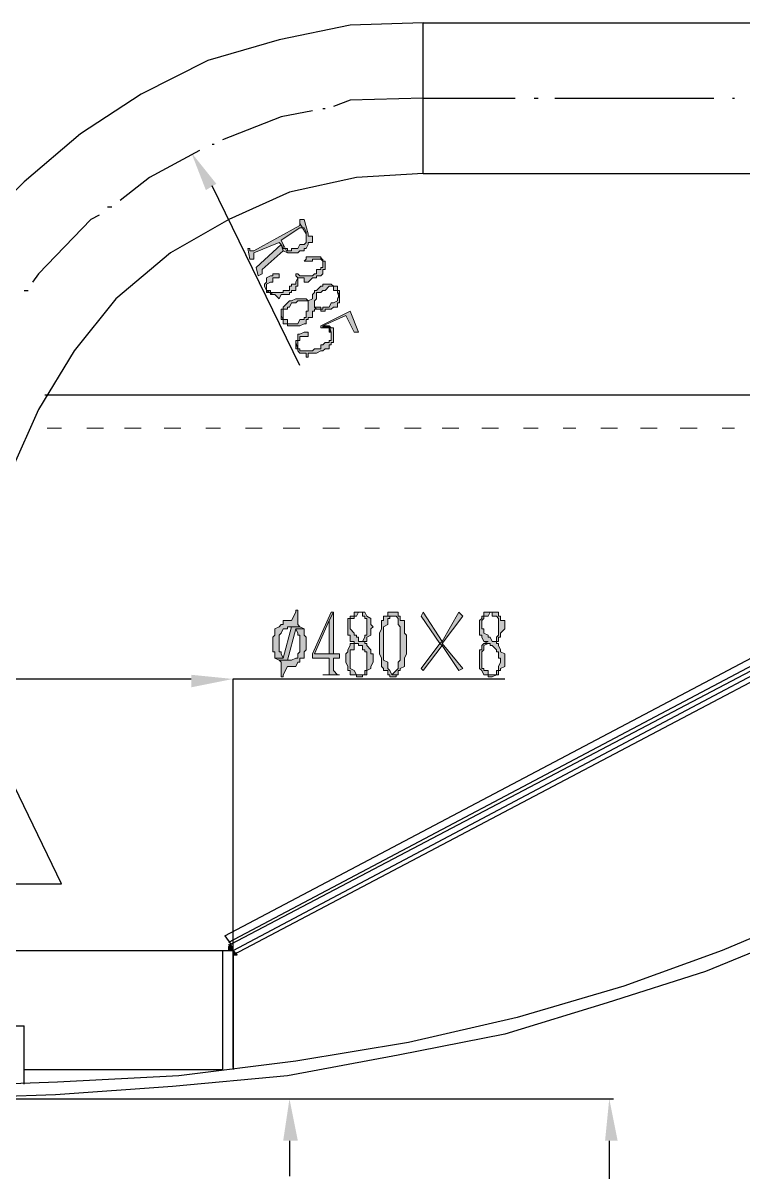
# Model space of a CAD drawing. Header units: millimetres. Extents: x 20 to 821, y 1 to 1134.
# Drawn here: x 278.9 to 340.9, y 755.6 to 854.6 of the extents above; entities that cross this region are included whole.
import ezdxf

# ---------------------------------------------------------------- set-up
doc = ezdxf.new("R2010")
doc.units = ezdxf.units.MM
doc.layers.add('1', color=7, linetype='Continuous')

msp = doc.modelspace()

# ---------------------------------------------------------------- hatches: boundary and pattern name
h = msp.add_hatch(color=1)
h.dxf.hatch_style = 2
h.paths.add_polyline_path([(295.56, 840.741732), (294.66, 840.201732), (293.4, 843.441732)])
h = msp.add_hatch(color=0)
h.dxf.hatch_style = 2
h.paths.add_polyline_path([(303.48, 836.421732), (303.12, 837.681732), (302.76, 837.681732), (302.76, 837.321732), (303.3, 836.421732), (303.3, 835.701732), (303.12, 835.521732), (302.76, 835.521732), (302.58, 835.161732), (302.04, 835.161732), (302.04, 834.981732), (301.68, 834.981732), (301.68, 835.161732), (301.32, 835.161732), (301.32, 835.521732), (301.14, 835.881732), (301.68, 834.801732), (302.58, 834.801732), (302.76, 834.981732), (303.12, 834.981732), (303.12, 835.161732), (303.3, 835.161732), (303.48, 835.521732), (303.48, 835.701732), (303.84, 835.701732), (303.84, 836.241732), (303.48, 836.241732)])
h = msp.add_hatch(color=0)
h.dxf.hatch_style = 2
h.paths.add_polyline_path([(302.76, 837.321732), (302.76, 837.141732), (298.8, 834.981732), (298.44, 834.981732), (298.44, 835.161732), (298.26, 835.161732), (298.44, 834.261732), (298.8, 834.261732), (298.8, 834.441732), (298.8, 834.801732), (300.96, 835.701732), (301.14, 835.521732), (301.32, 834.981732), (301.68, 834.801732), (301.14, 835.881732), (302.76, 836.961732), (303.12, 836.961732), (303.3, 836.601732), (303.3, 836.421732)])
h = msp.add_hatch(color=0)
h.dxf.hatch_style = 2
h.paths.add_polyline_path([(301.32, 834.981732), (301.14, 835.521732), (298.98, 833.541732), (299.16, 832.821732), (299.52, 833.001732), (299.52, 833.361732)])
h = msp.add_hatch(color=0)
h.dxf.hatch_style = 2
h.paths.add_polyline_path([(304.74, 834.081732), (304.74, 834.261732), (304.56, 834.261732), (304.56, 834.441732), (304.74, 834.081732), (304.74, 833.541732), (304.56, 833.541732), (304.56, 833.361732), (304.2, 833.361732), (304.2, 833.001732), (304.02, 833.001732), (303.84, 832.821732), (302.76, 832.821732), (302.58, 833.001732), (302.4, 833.001732), (302.4, 832.821732), (302.58, 832.641732), (302.4, 832.281732), (302.4, 832.101732), (302.04, 832.101732), (302.04, 831.921732), (301.86, 831.921732), (301.86, 831.561732), (301.68, 831.561732), (301.32, 831.561732), (301.32, 831.381732), (300.24, 831.381732), (300.24, 831.561732), (299.88, 831.561732), (300.42, 831.201732), (300.6, 831.201732), (300.96, 830.841732), (301.14, 831.201732), (301.86, 831.201732), (301.86, 831.381732), (302.04, 831.381732), (302.04, 831.561732), (302.4, 831.561732), (302.4, 831.921732), (302.58, 831.921732), (302.58, 832.101732), (302.58, 832.641732), (302.76, 832.641732), (303.12, 832.641732), (303.12, 832.281732), (303.48, 832.281732), (303.84, 832.641732), (304.2, 832.641732), (304.2, 832.821732), (304.56, 832.821732), (304.74, 833.001732), (304.74, 833.361732), (304.92, 833.361732), (304.92, 834.081732)])
h = msp.add_hatch(color=0)
h.dxf.hatch_style = 2
h.paths.add_polyline_path([(304.56, 834.441732), (303.3, 834.441732), (303.3, 834.261732), (303.12, 834.081732), (303.84, 834.081732), (303.84, 834.261732), (304.2, 834.261732), (304.56, 834.261732), (304.74, 834.081732)])
h = msp.add_hatch(color=0)
h.dxf.hatch_style = 2
h.paths.add_polyline_path([(300.96, 832.821732), (300.96, 833.001732), (300.6, 833.001732), (300.42, 833.001732), (300.42, 832.821732), (300.24, 832.821732), (299.88, 832.641732), (299.88, 832.281732), (299.7, 832.101732), (299.7, 831.921732), (299.88, 831.561732), (299.88, 831.381732), (300.24, 831.381732), (300.24, 831.201732), (300.42, 831.201732), (299.88, 831.561732), (299.88, 831.921732), (299.88, 832.101732), (300.24, 832.281732), (300.42, 832.281732), (300.42, 832.641732), (300.96, 832.641732)])
h = msp.add_hatch(color=0)
h.dxf.hatch_style = 2
h.paths.add_polyline_path([(306.18, 831.381732), (306.18, 831.561732), (306, 831.561732), (306, 831.921732), (305.64, 831.921732), (305.46, 832.101732), (304.74, 832.101732), (304.74, 831.921732), (304.56, 831.921732), (304.2, 831.561732), (304.02, 831.561732), (304.02, 831.381732), (303.84, 831.201732), (303.84, 830.841732), (303.48, 830.661732), (303.48, 829.761732), (303.3, 829.761732), (303.3, 829.221732), (303.12, 829.221732), (303.12, 829.041732), (302.76, 829.041732), (302.58, 828.681732), (301.68, 828.681732), (301.68, 829.041732), (301.32, 829.041732), (301.14, 829.401732), (301.14, 829.041732), (301.32, 829.041732), (301.32, 828.681732), (301.68, 828.681732), (301.68, 828.501732), (301.86, 828.501732), (302.76, 828.501732), (303.12, 828.681732), (303.3, 828.681732), (303.3, 829.041732), (303.48, 829.041732), (303.48, 829.221732), (303.84, 829.221732), (303.84, 829.401732), (303.84, 829.761732), (304.02, 829.761732), (304.02, 829.941732), (304.2, 829.941732), (304.02, 830.121732), (304.02, 830.661732), (304.2, 830.841732), (304.2, 831.381732), (304.56, 831.381732), (304.74, 831.561732), (304.92, 831.561732), (305.28, 831.921732), (305.64, 831.921732), (305.64, 831.561732), (306, 831.561732), (306, 831.381732), (306.18, 830.841732)])
h = msp.add_hatch(color=0)
h.dxf.hatch_style = 2
h.paths.add_polyline_path([(303.48, 830.661732), (303.3, 830.841732), (302.4, 830.841732), (302.04, 830.661732), (301.86, 830.661732), (301.68, 830.481732), (301.32, 830.121732), (301.32, 829.941732), (301.14, 829.941732), (301.14, 829.401732), (301.32, 829.041732), (301.32, 829.401732), (301.32, 829.761732), (301.32, 829.941732), (301.68, 829.941732), (301.68, 830.121732), (301.86, 830.121732), (302.04, 830.481732), (302.4, 830.481732), (302.58, 830.661732), (303.48, 830.661732), (303.48, 830.481732)])
h = msp.add_hatch(color=0)
h.dxf.hatch_style = 2
h.paths.add_polyline_path([(306.18, 830.841732), (306, 831.381732), (306.18, 831.201732), (306, 830.841732), (306, 830.661732), (305.64, 830.481732), (305.46, 830.481732), (305.28, 830.121732), (304.74, 830.121732), (304.74, 829.941732), (304.56, 829.941732), (304.56, 830.121732), (304.02, 830.121732), (304.2, 829.941732), (304.56, 829.941732), (304.56, 829.761732), (304.74, 829.761732), (304.92, 829.761732), (304.92, 829.941732), (305.46, 829.941732), (305.64, 830.121732), (306, 830.121732), (306, 830.481732), (306.18, 830.481732), (306.18, 830.661732)])
h = msp.add_hatch(color=0)
h.dxf.hatch_style = 2
h.paths.add_polyline_path([(307.8, 827.961732), (307.08, 829.761732), (304.56, 828.501732), (304.56, 828.321732), (304.74, 828.321732), (304.74, 828.501732), (306.72, 829.401732), (307.44, 827.961732)])
h = msp.add_hatch(color=0)
h.dxf.hatch_style = 2
h.paths.add_polyline_path([(305.64, 827.961732), (305.64, 828.321732), (305.46, 828.321732), (305.28, 828.501732), (305.46, 827.961732), (305.46, 827.241732), (305.28, 827.241732), (305.28, 827.061732), (304.92, 827.061732), (304.74, 826.881732), (304.56, 826.881732), (304.56, 826.521732), (304.02, 826.521732), (303.84, 826.341732), (303.48, 826.341732), (303.3, 826.341732), (302.76, 826.341732), (302.76, 826.521732), (302.58, 826.521732), (302.4, 827.061732), (302.4, 826.521732), (302.58, 826.521732), (302.58, 826.341732), (302.76, 826.161732), (303.3, 826.161732), (303.3, 825.801732), (303.48, 825.801732), (303.48, 826.161732), (304.2, 826.161732), (304.56, 826.341732), (304.74, 826.341732), (304.92, 826.521732), (305.28, 826.521732), (305.28, 826.881732), (305.46, 826.881732), (305.46, 827.061732), (305.64, 827.061732), (305.64, 827.241732)])
h = msp.add_hatch(color=0)
h.dxf.hatch_style = 2
h.paths.add_polyline_path([(303.48, 827.961732), (303.12, 827.961732), (302.76, 827.781732), (302.58, 827.781732), (302.58, 827.601732), (302.58, 827.241732), (302.4, 827.241732), (302.4, 827.061732), (302.58, 826.521732), (302.58, 827.241732), (302.76, 827.241732), (302.76, 827.601732), (303.12, 827.601732), (303.48, 827.601732), (303.48, 827.781732)])
h = msp.add_hatch(color=0)
h.dxf.hatch_style = 2
h.paths.add_polyline_path([(305.28, 828.501732), (304.74, 828.501732), (304.74, 828.321732), (305.28, 828.321732), (305.28, 827.961732), (305.46, 827.961732)])
h = msp.add_hatch(color=0)
h.dxf.hatch_style = 2
h.paths.add_polyline_path([(302.4, 804.021732), (302.4, 803.841732), (302.04, 803.121732), (301.32, 803.121732), (301.32, 802.761732), (301.14, 802.761732), (300.96, 802.581732), (300.6, 802.401732), (300.6, 801.861732), (300.42, 801.681732), (300.42, 800.421732), (300.6, 800.421732), (300.6, 800.241732), (300.6, 799.881732), (301.32, 799.881732), (301.14, 800.241732), (301.14, 800.421732), (300.96, 800.421732), (300.96, 801.861732), (301.14, 802.041732), (301.32, 802.401732), (301.68, 802.401732), (301.68, 802.581732), (302.76, 802.581732), (302.58, 802.761732), (302.58, 804.021732)])
h = msp.add_hatch(color=0)
h.dxf.hatch_style = 2
h.paths.add_polyline_path([(301.86, 803.121732), (301.68, 803.121732), (302.04, 803.121732)])
h = msp.add_hatch(color=0)
h.dxf.hatch_style = 2
h.paths.add_polyline_path([(305.64, 803.841732), (305.46, 803.841732), (303.84, 800.241732), (303.84, 799.881732), (305.28, 799.881732), (305.28, 798.441732), (304.92, 798.441732), (304.74, 798.441732), (306.18, 798.441732), (306, 798.441732), (305.64, 798.801732), (305.64, 799.881732), (306.18, 799.881732), (306.18, 800.241732), (305.64, 800.241732), (304.02, 800.241732), (305.28, 803.121732)])
h = msp.add_hatch(color=0)
h.dxf.hatch_style = 2
h.paths.add_polyline_path([(305.64, 803.841732), (305.28, 803.121732), (305.28, 800.241732), (304.02, 800.241732), (305.64, 800.241732)])
h = msp.add_hatch(color=0)
h.dxf.hatch_style = 2
h.paths.add_polyline_path([(307.8, 803.841732), (307.44, 803.841732), (307.44, 803.481732), (307.08, 803.481732), (307.08, 803.301732), (306.9, 803.301732), (306.9, 803.121732), (306.9, 801.861732), (307.08, 801.861732), (307.08, 801.321732), (307.44, 801.321732), (307.44, 801.141732), (307.8, 801.141732), (307.8, 800.961732), (308.16, 800.961732), (308.16, 800.601732), (308.34, 800.601732), (308.34, 800.421732), (308.52, 800.421732), (308.52, 800.241732), (308.52, 798.801732), (308.34, 798.801732), (308.34, 798.441732), (308.16, 798.441732), (307.44, 798.441732), (307.62, 798.441732), (307.62, 798.261732), (307.8, 798.261732), (308.16, 798.261732), (308.16, 798.441732), (308.52, 798.441732), (308.52, 798.801732), (308.88, 798.981732), (308.88, 799.161732), (309.06, 799.521732), (309.06, 800.241732), (308.88, 800.241732), (308.88, 800.601732), (308.52, 800.961732), (308.52, 801.141732), (308.34, 801.141732), (308.34, 801.321732), (308.16, 801.321732), (307.8, 801.321732), (307.8, 801.681732), (307.62, 801.681732), (307.62, 801.861732), (307.44, 801.861732), (307.44, 802.041732), (307.08, 802.401732), (307.08, 803.301732), (307.44, 803.301732), (307.44, 803.481732), (307.62, 803.481732), (307.8, 803.841732), (308.34, 803.841732), (308.16, 803.841732)])
h = msp.add_hatch(color=0)
h.dxf.hatch_style = 2
h.paths.add_polyline_path([(308.34, 803.841732), (307.8, 803.841732), (308.16, 803.841732), (308.16, 803.481732), (308.34, 803.481732), (308.34, 803.301732), (308.52, 803.301732), (308.52, 801.861732), (308.34, 801.861732), (308.34, 801.681732), (308.16, 801.321732), (308.52, 801.321732), (308.52, 801.681732), (308.88, 801.861732), (308.88, 802.401732), (309.06, 802.581732), (308.88, 802.761732), (308.88, 803.301732), (308.52, 803.481732)])
h = msp.add_hatch(color=0)
h.dxf.hatch_style = 2
h.paths.add_polyline_path([(310.32, 803.481732), (309.96, 803.481732), (309.96, 803.301732), (309.96, 803.121732), (309.78, 803.121732), (309.78, 802.401732), (309.6, 802.041732), (309.6, 800.241732), (309.78, 799.881732), (309.78, 799.521732), (309.78, 799.161732), (309.96, 798.981732), (309.96, 798.801732), (310.32, 798.801732), (310.32, 798.441732), (310.5, 798.441732), (310.5, 798.261732), (310.68, 798.261732), (311.04, 798.261732), (311.04, 798.441732), (311.22, 798.441732), (310.68, 798.441732), (310.5, 798.801732), (310.32, 798.981732), (310.32, 799.521732), (309.96, 799.701732), (309.96, 802.581732), (310.32, 802.761732), (310.32, 803.301732), (310.5, 803.301732), (310.5, 803.481732), (310.68, 803.481732)])
h = msp.add_hatch(color=0)
h.dxf.hatch_style = 2
h.paths.add_polyline_path([(310.68, 803.841732), (310.32, 803.841732), (310.32, 803.481732), (311.04, 803.481732), (311.22, 803.301732), (311.22, 802.761732), (311.4, 802.581732), (311.4, 801.141732), (311.4, 800.961732), (311.4, 799.701732), (311.22, 799.521732), (311.22, 798.981732), (311.04, 798.801732), (310.68, 798.441732), (311.22, 798.441732), (311.22, 798.801732), (311.4, 798.801732), (311.4, 798.981732), (311.76, 799.161732), (311.76, 799.881732), (311.94, 800.241732), (311.94, 801.861732), (311.76, 802.041732), (311.76, 803.121732), (311.4, 803.121732), (311.4, 803.481732), (311.22, 803.481732), (311.22, 803.841732), (311.04, 803.841732)])
h = msp.add_hatch(color=0)
h.dxf.hatch_style = 2
h.paths.add_polyline_path([(313.38, 803.841732), (313.2, 803.481732), (314.82, 801.141732), (315, 801.321732)])
h = msp.add_hatch(color=0)
h.dxf.hatch_style = 2
h.paths.add_polyline_path([(316.44, 803.841732), (315, 801.321732), (314.82, 801.141732), (315, 800.961732), (316.44, 798.801732), (316.8, 798.981732), (315, 801.141732), (316.8, 803.481732)])
h = msp.add_hatch(color=0)
h.dxf.hatch_style = 2
h.paths.add_polyline_path([(319.14, 803.841732), (318.6, 803.841732), (318.6, 803.481732), (318.42, 803.481732), (318.42, 803.301732), (318.24, 803.121732), (318.24, 801.861732), (318.42, 801.861732), (318.42, 801.681732), (318.6, 801.321732), (318.96, 801.321732), (318.6, 801.141732), (319.14, 801.141732), (319.14, 800.961732), (319.32, 800.961732), (319.68, 800.601732), (319.68, 800.421732), (319.86, 800.421732), (319.86, 799.881732), (320.04, 799.881732), (320.04, 799.521732), (319.86, 799.161732), (319.86, 798.801732), (319.68, 798.801732), (319.68, 798.441732), (319.32, 798.441732), (318.6, 798.441732), (318.96, 798.441732), (318.96, 798.261732), (319.14, 798.261732), (319.32, 798.261732), (319.68, 798.441732), (319.86, 798.441732), (319.86, 798.801732), (320.04, 798.801732), (320.04, 798.981732), (320.4, 799.161732), (320.4, 800.241732), (320.04, 800.421732), (320.04, 800.601732), (319.86, 800.961732), (319.86, 801.141732), (319.68, 801.141732), (319.68, 801.321732), (319.32, 801.321732), (319.14, 801.681732), (318.96, 801.681732), (318.96, 801.861732), (318.6, 802.041732), (318.6, 802.401732), (318.42, 802.401732), (318.42, 803.121732), (318.6, 803.301732), (318.6, 803.481732), (318.96, 803.481732), (319.14, 803.841732), (319.86, 803.841732), (319.68, 803.841732)])
h = msp.add_hatch(color=0)
h.dxf.hatch_style = 2
h.paths.add_polyline_path([(319.86, 803.841732), (319.14, 803.841732), (319.32, 803.841732), (319.32, 803.481732), (319.68, 803.481732), (319.86, 803.301732), (319.86, 801.861732), (319.68, 801.681732), (319.68, 801.321732), (319.32, 801.321732), (319.86, 801.321732), (319.86, 801.681732), (320.04, 801.681732), (320.04, 801.861732), (320.04, 802.041732), (320.4, 802.401732), (320.4, 803.121732), (320.04, 803.121732), (320.04, 803.481732), (319.86, 803.481732)])
h = msp.add_hatch(color=0)
h.dxf.hatch_style = 2
h.paths.add_polyline_path([(302.76, 802.581732), (301.86, 802.581732), (302.04, 802.581732), (301.32, 799.881732), (300.6, 799.881732), (300.96, 799.701732), (301.86, 799.701732), (301.68, 799.701732), (302.4, 802.401732), (303.12, 802.401732)])
h = msp.add_hatch(color=0)
h.dxf.hatch_style = 2
h.paths.add_polyline_path([(303.12, 802.401732), (302.4, 802.401732), (302.58, 802.041732), (302.58, 801.861732), (302.76, 801.861732), (302.76, 800.421732), (302.58, 800.241732), (302.58, 799.881732), (302.4, 799.881732), (302.04, 799.701732), (300.96, 799.701732), (301.14, 799.521732), (301.14, 799.161732), (301.14, 798.261732), (301.32, 798.261732), (301.32, 798.441732), (301.68, 799.161732), (302.4, 799.161732), (302.58, 799.521732), (302.76, 799.521732), (302.76, 799.701732), (302.76, 799.881732), (303.12, 799.881732), (303.12, 800.421732), (303.3, 800.601732), (303.3, 801.681732), (303.12, 801.861732)])
h = msp.add_hatch(color=0)
h.dxf.hatch_style = 2
h.paths.add_polyline_path([(307.44, 801.141732), (307.08, 801.141732), (307.08, 800.961732), (306.9, 800.601732), (306.9, 800.421732), (306.72, 800.241732), (306.72, 799.521732), (306.9, 799.161732), (306.9, 798.801732), (307.08, 798.801732), (307.08, 798.441732), (307.44, 798.441732), (307.8, 798.441732), (307.62, 798.441732), (307.44, 798.801732), (307.08, 798.981732), (307.08, 800.601732), (307.44, 800.601732), (307.44, 801.141732), (307.62, 801.141732)])
h = msp.add_hatch(color=0)
h.dxf.hatch_style = 2
h.paths.add_polyline_path([(314.82, 801.141732), (313.2, 798.981732), (313.38, 798.801732), (315, 800.961732)])
h = msp.add_hatch(color=0)
h.dxf.hatch_style = 2
h.paths.add_polyline_path([(318.6, 801.141732), (318.42, 800.961732), (318.42, 800.601732), (318.24, 800.601732), (318.24, 798.981732), (318.42, 798.801732), (318.6, 798.441732), (319.14, 798.441732), (318.96, 798.441732), (318.96, 798.801732), (318.6, 798.801732), (318.6, 798.981732), (318.42, 798.981732), (318.42, 800.421732), (318.6, 800.601732), (318.6, 800.961732), (318.96, 801.141732)])
h = msp.add_hatch(color=0)
h.dxf.hatch_style = 2
h.paths.add_polyline_path([(302.04, 799.161732), (301.68, 799.161732), (301.86, 799.161732)])
h = msp.add_hatch(color=1)
h.dxf.hatch_style = 2
h.paths.add_polyline_path([(293.4, 798.441732), (293.4, 797.361732), (297, 798.081732)])
h = msp.add_hatch(color=1)
h.dxf.hatch_style = 2
h.paths.add_polyline_path([(301.32, 758.301732), (302.58, 758.301732), (301.86, 761.901732)])
h = msp.add_hatch(color=1)
h.dxf.hatch_style = 2
h.paths.add_polyline_path([(329.04, 758.301732), (330.12, 758.301732), (329.4, 761.901732)])

# ---------------------------------------------------------------- linework, layer by layer
at = {"layer": '1', "color": 0, "lineweight": 25}
for points in [[(313.38, 854.601732), (307.08, 854.421732), (300.96, 853.161732), (294.84, 851.361732), (289.08, 848.481732), (283.86, 845.061732), (279, 840.921732), (274.5, 836.421732), (270.9, 831.381732)], [(313.38, 854.601732), (398.34, 854.601732)], [(313.38, 841.641732), (313.38, 854.601732)], [(313.38, 841.641732), (307.62, 841.281732), (301.86, 840.021732), (296.64, 837.681732), (291.6, 834.801732), (286.92, 830.841732), (283.32, 826.341732), (280.26, 821.301732), (277.92, 816.081732), (276.66, 810.321732), (276.12, 804.561732)], [(313.38, 841.641732), (398.34, 841.641732)], [(280.8, 822.561732), (384.66, 822.561732)], [(296.28, 775.941732), (382.5, 821.481732)], [(296.64, 775.401732), (383.04, 821.121732)], [(296.82, 775.221732), (383.04, 820.581732)], [(297, 774.681732), (383.22, 820.401732)], [(297, 774.321732), (383.4, 819.861732)], [(383.4, 819.681732), (383.04, 814.641732), (381.6, 809.241732), (379.08, 804.201732), (376.02, 799.521732), (371.88, 794.661732), (366.84, 790.161732), (360.9, 785.841732), (354.42, 781.701732), (347.22, 778.101732), (339.12, 774.681732), (330.66, 771.621732), (321.48, 768.921732), (312.12, 766.761732), (302.4, 765.141732), (292.32, 763.881732), (281.88, 763.341732), (271.62, 762.981732)], [(282.24, 780.441732), (276.12, 793.041732)], [(257.22, 780.441732), (282.24, 780.441732)], [(352.98, 779.721732), (345.6, 776.121732), (337.68, 772.881732), (329.22, 770.181732), (320.4, 767.481732), (311.22, 765.681732), (301.68, 763.881732), (291.78, 762.981732), (281.7, 762.261732), (271.62, 761.901732)], [(296.28, 775.941732), (296.82, 775.221732)], [(296.82, 775.221732), (296.64, 775.041732)], [(297, 774.681732), (296.64, 775.221732)], [(297.36, 774.321732), (297, 774.681732), (296.82, 775.221732), (296.64, 774.681732)], [(242.28, 774.681732), (297, 774.681732)], [(296.1, 774.681732), (296.1, 764.421732)], [(296.64, 774.681732), (296.82, 775.041732), (296.82, 774.681732)], [(296.64, 774.681732), (296.64, 775.041732), (296.82, 774.681732)], [(297, 774.681732), (297, 764.421732)], [(297, 774.681732), (297, 774.321732), (297.36, 774.501732)], [(297.36, 774.321732), (297, 774.501732), (297, 774.681732)], [(297, 774.321732), (297.36, 774.321732)], [(260.28, 768.201732), (279, 768.201732)], [(279, 763.161732), (279, 768.201732)], [(279, 764.421732), (296.1, 764.421732)]]:
    msp.add_lwpolyline(points, dxfattribs=at)
at = {"layer": '1', "color": 2, "lineweight": 25}
for points in [[(313.38, 848.121732), (307.08, 847.941732), (305.64, 847.401732)], [(313.38, 848.121732), (321.3, 848.121732)], [(322.92, 848.121732), (323.28, 848.121732)], [(324.72, 848.121732), (338.4, 848.121732)], [(340.02, 848.121732), (340.2, 848.121732)], [(303.84, 847.041732), (301.14, 846.501732), (296.1, 844.521732)], [(304.74, 847.221732), (304.92, 847.221732)], [(294.12, 843.621732), (289.8, 841.281732), (287.28, 839.301732)], [(295.2, 844.161732), (295.38, 844.161732)], [(286.2, 838.761732), (286.56, 838.761732)], [(285.48, 838.041732), (284.76, 837.681732), (280.26, 833.001732), (279.72, 832.281732)], [(279, 831.561732), (279.36, 831.561732)]]:
    msp.add_lwpolyline(points, dxfattribs=at)
at = {"layer": '1', "color": 1, "lineweight": 25}
for points in [[(302.76, 825.081732), (295.2, 840.561732)], [(245.7, 798.081732), (293.4, 798.081732)], [(297, 764.601732), (297, 798.081732)], [(297, 798.081732), (320.4, 798.081732)], [(269.64, 761.901732), (329.76, 761.901732)], [(270, 761.901732), (302.04, 761.901732)], [(301.86, 758.301732), (301.86, 755.241732)], [(329.4, 758.301732), (329.4, 742.461732)]]:
    msp.add_lwpolyline(points, dxfattribs=at)
at = {"layer": '1', "color": 0, "lineweight": 5}
for points in [[(303.48, 836.421732), (303.12, 837.681732), (302.76, 837.681732), (302.76, 837.321732), (303.3, 836.421732), (303.3, 835.701732), (303.12, 835.521732), (302.76, 835.521732), (302.58, 835.161732), (302.04, 835.161732), (302.04, 834.981732), (301.68, 834.981732), (301.68, 835.161732), (301.32, 835.161732), (301.32, 835.161732), (301.32, 835.521732), (301.14, 835.881732), (301.68, 834.801732), (302.58, 834.801732), (302.76, 834.981732), (303.12, 834.981732), (303.12, 835.161732), (303.3, 835.161732), (303.48, 835.521732), (303.48, 835.701732), (303.84, 835.701732), (303.84, 836.241732), (303.48, 836.241732), (303.48, 836.421732)], [(302.76, 837.321732), (302.76, 837.141732), (298.8, 834.981732), (298.44, 834.981732), (298.44, 835.161732), (298.26, 835.161732), (298.44, 834.261732), (298.8, 834.261732), (298.8, 834.441732), (298.8, 834.801732), (300.96, 835.701732), (301.14, 835.521732), (301.32, 834.981732), (301.68, 834.801732), (301.14, 835.881732), (302.76, 836.961732), (303.12, 836.961732), (303.3, 836.601732), (303.3, 836.421732), (302.76, 837.321732)], [(301.32, 834.981732), (301.14, 835.521732), (298.98, 833.541732), (299.16, 832.821732), (299.52, 833.001732), (299.52, 833.361732), (301.32, 834.981732)], [(304.74, 834.081732), (304.74, 834.261732), (304.56, 834.261732), (304.56, 834.441732), (304.74, 834.081732), (304.74, 833.541732), (304.56, 833.541732), (304.56, 833.361732), (304.2, 833.361732), (304.2, 833.001732), (304.02, 833.001732), (303.84, 832.821732), (302.76, 832.821732), (302.76, 832.821732), (302.58, 833.001732), (302.4, 833.001732), (302.4, 832.821732), (302.58, 832.641732), (302.4, 832.281732), (302.4, 832.101732), (302.04, 832.101732), (302.04, 831.921732), (301.86, 831.921732), (301.86, 831.561732), (301.68, 831.561732), (301.32, 831.561732), (301.32, 831.381732), (300.24, 831.381732), (300.24, 831.561732), (299.88, 831.561732), (300.42, 831.201732), (300.6, 831.201732), (300.96, 830.841732), (301.14, 831.201732), (301.86, 831.201732), (301.86, 831.381732), (302.04, 831.381732), (302.04, 831.561732), (302.4, 831.561732), (302.4, 831.921732), (302.58, 831.921732), (302.58, 832.101732), (302.58, 832.641732), (302.76, 832.641732), (303.12, 832.641732), (303.12, 832.281732), (303.48, 832.281732), (303.84, 832.641732), (304.2, 832.641732), (304.2, 832.821732), (304.56, 832.821732), (304.74, 833.001732), (304.74, 833.361732), (304.92, 833.361732), (304.92, 834.081732), (304.74, 834.081732)], [(304.56, 834.441732), (303.3, 834.441732), (303.3, 834.261732), (303.12, 834.081732), (303.84, 834.081732), (303.84, 834.261732), (304.2, 834.261732), (304.56, 834.261732), (304.74, 834.081732), (304.56, 834.441732)], [(300.96, 832.821732), (300.96, 833.001732), (300.6, 833.001732), (300.42, 833.001732), (300.42, 832.821732), (300.24, 832.821732), (299.88, 832.641732), (299.88, 832.281732), (299.7, 832.101732), (299.7, 831.921732), (299.88, 831.561732), (299.88, 831.381732), (300.24, 831.381732), (300.24, 831.201732), (300.42, 831.201732), (299.88, 831.561732), (299.88, 831.921732), (299.88, 831.921732), (299.88, 832.101732), (300.24, 832.281732), (300.42, 832.281732), (300.42, 832.641732), (300.96, 832.641732), (300.96, 832.821732)], [(306.18, 831.381732), (306.18, 831.561732), (306, 831.561732), (306, 831.921732), (305.64, 831.921732), (305.46, 832.101732), (304.74, 832.101732), (304.74, 831.921732), (304.56, 831.921732), (304.2, 831.561732), (304.02, 831.561732), (304.02, 831.381732), (303.84, 831.201732), (303.84, 830.841732), (303.48, 830.661732), (303.48, 830.661732), (303.48, 829.761732), (303.3, 829.761732), (303.3, 829.221732), (303.12, 829.221732), (303.12, 829.041732), (302.76, 829.041732), (302.58, 828.681732), (301.68, 828.681732), (301.68, 829.041732), (301.32, 829.041732), (301.14, 829.401732), (301.14, 829.041732), (301.32, 829.041732), (301.32, 828.681732), (301.68, 828.681732), (301.68, 828.501732), (301.86, 828.501732), (302.76, 828.501732), (303.12, 828.681732), (303.3, 828.681732), (303.3, 829.041732), (303.48, 829.041732), (303.48, 829.221732), (303.84, 829.221732), (303.84, 829.401732), (303.84, 829.761732), (304.02, 829.761732), (304.02, 829.941732), (304.2, 829.941732), (304.02, 830.121732), (304.02, 830.661732), (304.2, 830.841732), (304.2, 831.381732), (304.56, 831.381732), (304.74, 831.561732), (304.92, 831.561732), (305.28, 831.921732), (305.64, 831.921732), (305.64, 831.561732), (306, 831.561732), (306, 831.381732), (306.18, 830.841732), (306.18, 831.381732)], [(303.48, 830.661732), (303.3, 830.841732), (302.4, 830.841732), (302.04, 830.661732), (301.86, 830.661732), (301.68, 830.481732), (301.32, 830.121732), (301.32, 829.941732), (301.14, 829.941732), (301.14, 829.401732), (301.32, 829.041732), (301.32, 829.401732), (301.32, 829.761732), (301.32, 829.941732), (301.68, 829.941732), (301.68, 830.121732), (301.86, 830.121732), (302.04, 830.481732), (302.4, 830.481732), (302.58, 830.661732), (303.48, 830.661732), (303.48, 830.481732), (303.48, 830.661732)], [(306.18, 830.841732), (306, 831.381732), (306.18, 831.201732), (306, 830.841732), (306, 830.661732), (305.64, 830.481732), (305.46, 830.481732), (305.28, 830.121732), (304.74, 830.121732), (304.74, 829.941732), (304.56, 829.941732), (304.56, 830.121732), (304.02, 830.121732), (304.2, 829.941732), (304.56, 829.941732), (304.56, 829.761732), (304.74, 829.761732), (304.92, 829.761732), (304.92, 829.941732), (305.46, 829.941732), (305.64, 830.121732), (306, 830.121732), (306, 830.481732), (306.18, 830.481732), (306.18, 830.661732), (306.18, 830.841732)], [(307.8, 827.961732), (307.08, 829.761732), (304.56, 828.501732), (304.56, 828.321732), (304.74, 828.321732), (304.74, 828.501732), (306.72, 829.401732), (307.44, 827.961732), (307.8, 827.961732)], [(305.64, 827.961732), (305.64, 828.321732), (305.46, 828.321732), (305.28, 828.501732), (305.46, 827.961732), (305.46, 827.241732), (305.28, 827.241732), (305.28, 827.061732), (304.92, 827.061732), (304.74, 826.881732), (304.56, 826.881732), (304.56, 826.521732), (304.02, 826.521732), (303.84, 826.341732), (303.48, 826.341732), (303.3, 826.341732), (302.76, 826.341732), (302.76, 826.521732), (302.58, 826.521732), (302.4, 827.061732), (302.4, 826.521732), (302.58, 826.521732), (302.58, 826.341732), (302.76, 826.161732), (303.3, 826.161732), (303.3, 825.801732), (303.48, 825.801732), (303.48, 826.161732), (304.2, 826.161732), (304.56, 826.341732), (304.74, 826.341732), (304.92, 826.521732), (305.28, 826.521732), (305.28, 826.881732), (305.46, 826.881732), (305.46, 827.061732), (305.64, 827.061732), (305.64, 827.241732), (305.64, 827.961732)], [(303.48, 827.961732), (303.12, 827.961732), (302.76, 827.781732), (302.58, 827.781732), (302.58, 827.601732), (302.58, 827.241732), (302.4, 827.241732), (302.4, 827.061732), (302.58, 826.521732), (302.58, 827.241732), (302.76, 827.241732), (302.76, 827.601732), (303.12, 827.601732), (303.12, 827.601732), (303.48, 827.601732), (303.48, 827.781732), (303.48, 827.961732)], [(305.28, 828.501732), (304.74, 828.501732), (304.74, 828.321732), (305.28, 828.321732), (305.28, 827.961732), (305.46, 827.961732), (305.28, 828.501732)], [(302.4, 804.021732), (302.4, 803.841732), (302.04, 803.121732), (301.32, 803.121732), (301.32, 802.761732), (301.14, 802.761732), (300.96, 802.581732), (300.6, 802.401732), (300.6, 801.861732), (300.42, 801.681732), (300.42, 800.421732), (300.6, 800.421732), (300.6, 800.241732), (300.6, 799.881732), (301.32, 799.881732), (301.14, 800.241732), (301.14, 800.421732), (300.96, 800.421732), (300.96, 801.861732), (301.14, 802.041732), (301.32, 802.401732), (301.68, 802.401732), (301.68, 802.581732), (302.76, 802.581732), (302.58, 802.761732), (302.58, 804.021732), (302.4, 804.021732)], [(301.86, 803.121732), (301.68, 803.121732), (302.04, 803.121732), (301.86, 803.121732)], [(305.64, 803.841732), (305.46, 803.841732), (303.84, 800.241732), (303.84, 799.881732), (305.28, 799.881732), (305.28, 798.441732), (304.92, 798.441732), (304.74, 798.441732), (306.18, 798.441732), (306, 798.441732), (305.64, 798.801732), (305.64, 799.881732), (306.18, 799.881732), (306.18, 800.241732), (305.64, 800.241732), (304.02, 800.241732), (305.28, 803.121732), (305.64, 803.841732)], [(305.64, 803.841732), (305.28, 803.121732), (305.28, 800.241732), (304.02, 800.241732), (305.64, 800.241732), (305.64, 803.841732)], [(307.8, 803.841732), (307.44, 803.841732), (307.44, 803.481732), (307.08, 803.481732), (307.08, 803.301732), (306.9, 803.301732), (306.9, 803.121732), (306.9, 801.861732), (307.08, 801.861732), (307.08, 801.321732), (307.44, 801.321732), (307.44, 801.141732), (307.44, 801.141732), (307.8, 801.141732), (307.8, 800.961732), (308.16, 800.961732), (308.16, 800.601732), (308.34, 800.601732), (308.34, 800.421732), (308.52, 800.421732), (308.52, 800.241732), (308.52, 798.801732), (308.34, 798.801732), (308.34, 798.441732), (308.16, 798.441732), (307.44, 798.441732), (307.62, 798.441732), (307.62, 798.261732), (307.8, 798.261732), (308.16, 798.261732), (308.16, 798.441732), (308.52, 798.441732), (308.52, 798.801732), (308.88, 798.981732), (308.88, 799.161732), (309.06, 799.521732), (309.06, 800.241732), (308.88, 800.241732), (308.88, 800.601732), (308.52, 800.961732), (308.52, 801.141732), (308.34, 801.141732), (308.34, 801.321732), (308.16, 801.321732), (307.8, 801.321732), (307.8, 801.681732), (307.62, 801.681732), (307.62, 801.861732), (307.44, 801.861732), (307.44, 802.041732), (307.08, 802.401732), (307.08, 803.301732), (307.44, 803.301732), (307.44, 803.481732), (307.62, 803.481732), (307.8, 803.841732), (308.34, 803.841732), (308.16, 803.841732), (307.8, 803.841732)], [(308.34, 803.841732), (307.8, 803.841732), (308.16, 803.841732), (308.16, 803.481732), (308.34, 803.481732), (308.34, 803.301732), (308.52, 803.301732), (308.52, 801.861732), (308.34, 801.861732), (308.34, 801.681732), (308.16, 801.321732), (308.52, 801.321732), (308.52, 801.681732), (308.88, 801.861732), (308.88, 802.401732), (309.06, 802.581732), (308.88, 802.761732), (308.88, 803.301732), (308.52, 803.481732), (308.34, 803.841732)], [(310.32, 803.481732), (309.96, 803.481732), (309.96, 803.301732), (309.96, 803.121732), (309.78, 803.121732), (309.78, 802.401732), (309.6, 802.041732), (309.6, 800.241732), (309.78, 799.881732), (309.78, 799.521732), (309.78, 799.521732), (309.78, 799.161732), (309.96, 798.981732), (309.96, 798.801732), (310.32, 798.801732), (310.32, 798.441732), (310.5, 798.441732), (310.5, 798.261732), (310.68, 798.261732), (311.04, 798.261732), (311.04, 798.441732), (311.22, 798.441732), (310.68, 798.441732), (310.5, 798.801732), (310.32, 798.981732), (310.32, 799.521732), (309.96, 799.701732), (309.96, 802.581732), (310.32, 802.761732), (310.32, 803.301732), (310.5, 803.301732), (310.5, 803.481732), (310.68, 803.481732), (310.32, 803.481732)], [(310.68, 803.841732), (310.32, 803.841732), (310.32, 803.481732), (311.04, 803.481732), (311.22, 803.301732), (311.22, 802.761732), (311.4, 802.581732), (311.4, 801.141732), (311.4, 800.961732), (311.4, 799.701732), (311.22, 799.521732), (311.22, 798.981732), (311.04, 798.801732), (310.68, 798.441732), (311.22, 798.441732), (311.22, 798.801732), (311.4, 798.801732), (311.4, 798.981732), (311.76, 799.161732), (311.76, 799.881732), (311.94, 800.241732), (311.94, 801.861732), (311.76, 802.041732), (311.76, 803.121732), (311.4, 803.121732), (311.4, 803.481732), (311.22, 803.481732), (311.22, 803.841732), (311.04, 803.841732), (310.68, 803.841732)], [(313.38, 803.841732), (313.2, 803.481732), (314.82, 801.141732), (315, 801.321732), (313.38, 803.841732)], [(316.44, 803.841732), (315, 801.321732), (314.82, 801.141732), (315, 800.961732), (316.44, 798.801732), (316.8, 798.981732), (315, 801.141732), (316.8, 803.481732), (316.44, 803.841732)], [(319.14, 803.841732), (318.6, 803.841732), (318.6, 803.481732), (318.42, 803.481732), (318.42, 803.301732), (318.24, 803.121732), (318.24, 801.861732), (318.42, 801.861732), (318.42, 801.681732), (318.6, 801.321732), (318.96, 801.321732), (318.6, 801.141732), (318.6, 801.141732), (319.14, 801.141732), (319.14, 800.961732), (319.32, 800.961732), (319.68, 800.601732), (319.68, 800.421732), (319.86, 800.421732), (319.86, 799.881732), (320.04, 799.881732), (320.04, 799.521732), (319.86, 799.161732), (319.86, 798.801732), (319.68, 798.801732), (319.68, 798.441732), (319.32, 798.441732), (318.6, 798.441732), (318.96, 798.441732), (318.96, 798.261732), (319.14, 798.261732), (319.32, 798.261732), (319.68, 798.441732), (319.86, 798.441732), (319.86, 798.801732), (320.04, 798.801732), (320.04, 798.981732), (320.4, 799.161732), (320.4, 800.241732), (320.04, 800.421732), (320.04, 800.601732), (319.86, 800.961732), (319.86, 801.141732), (319.68, 801.141732), (319.68, 801.321732), (319.32, 801.321732), (319.14, 801.681732), (318.96, 801.681732), (318.96, 801.861732), (318.6, 802.041732), (318.6, 802.401732), (318.42, 802.401732), (318.42, 803.121732), (318.6, 803.301732), (318.6, 803.481732), (318.96, 803.481732), (319.14, 803.841732), (319.86, 803.841732), (319.68, 803.841732), (319.14, 803.841732)], [(319.86, 803.841732), (319.14, 803.841732), (319.32, 803.841732), (319.32, 803.481732), (319.68, 803.481732), (319.86, 803.301732), (319.86, 801.861732), (319.68, 801.681732), (319.68, 801.321732), (319.32, 801.321732), (319.86, 801.321732), (319.86, 801.681732), (320.04, 801.681732), (320.04, 801.861732), (320.04, 802.041732), (320.4, 802.401732), (320.4, 803.121732), (320.04, 803.121732), (320.04, 803.481732), (319.86, 803.481732), (319.86, 803.841732)], [(302.76, 802.581732), (301.86, 802.581732), (302.04, 802.581732), (301.32, 799.881732), (300.6, 799.881732), (300.96, 799.701732), (301.86, 799.701732), (301.68, 799.701732), (302.4, 802.401732), (303.12, 802.401732), (302.76, 802.581732)], [(303.12, 802.401732), (302.4, 802.401732), (302.58, 802.041732), (302.58, 801.861732), (302.76, 801.861732), (302.76, 800.421732), (302.58, 800.241732), (302.58, 799.881732), (302.4, 799.881732), (302.04, 799.701732), (300.96, 799.701732), (301.14, 799.521732), (301.14, 799.161732), (301.14, 798.261732), (301.32, 798.261732), (301.32, 798.441732), (301.68, 799.161732), (302.4, 799.161732), (302.58, 799.521732), (302.76, 799.521732), (302.76, 799.701732), (302.76, 799.881732), (303.12, 799.881732), (303.12, 800.421732), (303.3, 800.601732), (303.3, 801.681732), (303.12, 801.861732), (303.12, 802.401732)], [(307.44, 801.141732), (307.08, 801.141732), (307.08, 800.961732), (306.9, 800.601732), (306.9, 800.421732), (306.72, 800.241732), (306.72, 799.521732), (306.9, 799.161732), (306.9, 798.801732), (307.08, 798.801732), (307.08, 798.441732), (307.44, 798.441732), (307.8, 798.441732), (307.62, 798.441732), (307.44, 798.801732), (307.44, 798.801732), (307.08, 798.981732), (307.08, 800.601732), (307.44, 800.601732), (307.44, 801.141732), (307.62, 801.141732), (307.44, 801.141732)], [(314.82, 801.141732), (313.2, 798.981732), (313.38, 798.801732), (315, 800.961732), (314.82, 801.141732)], [(318.6, 801.141732), (318.42, 800.961732), (318.42, 800.601732), (318.24, 800.601732), (318.24, 798.981732), (318.42, 798.801732), (318.6, 798.441732), (319.14, 798.441732), (318.96, 798.441732), (318.96, 798.801732), (318.6, 798.801732), (318.6, 798.981732), (318.42, 798.981732), (318.42, 800.421732), (318.6, 800.601732), (318.6, 800.961732), (318.96, 801.141732), (318.6, 801.141732)], [(302.04, 799.161732), (301.68, 799.161732), (301.86, 799.161732), (302.04, 799.161732)]]:
    msp.add_lwpolyline(points, dxfattribs=at)
at = {"layer": '1', "color": 254, "lineweight": 5}
for points in [[(280.98, 819.681732), (282.24, 819.681732)], [(284.4, 819.681732), (285.84, 819.681732)], [(287.64, 819.681732), (289.08, 819.681732)], [(291.06, 819.681732), (292.5, 819.681732)], [(294.66, 819.681732), (295.92, 819.681732)], [(298.08, 819.681732), (299.52, 819.681732)], [(301.32, 819.681732), (302.76, 819.681732)], [(304.74, 819.681732), (306.18, 819.681732)], [(308.34, 819.681732), (309.6, 819.681732)], [(311.76, 819.681732), (313.2, 819.681732)], [(315, 819.681732), (316.44, 819.681732)], [(318.42, 819.681732), (319.86, 819.681732)], [(322.02, 819.681732), (323.28, 819.681732)], [(325.44, 819.681732), (326.52, 819.681732)], [(328.68, 819.681732), (330.12, 819.681732)], [(332.1, 819.681732), (333.54, 819.681732)], [(335.52, 819.681732), (336.96, 819.681732)], [(339.12, 819.681732), (340.2, 819.681732)]]:
    msp.add_lwpolyline(points, dxfattribs=at)

doc.saveas('drawing.dxf')
